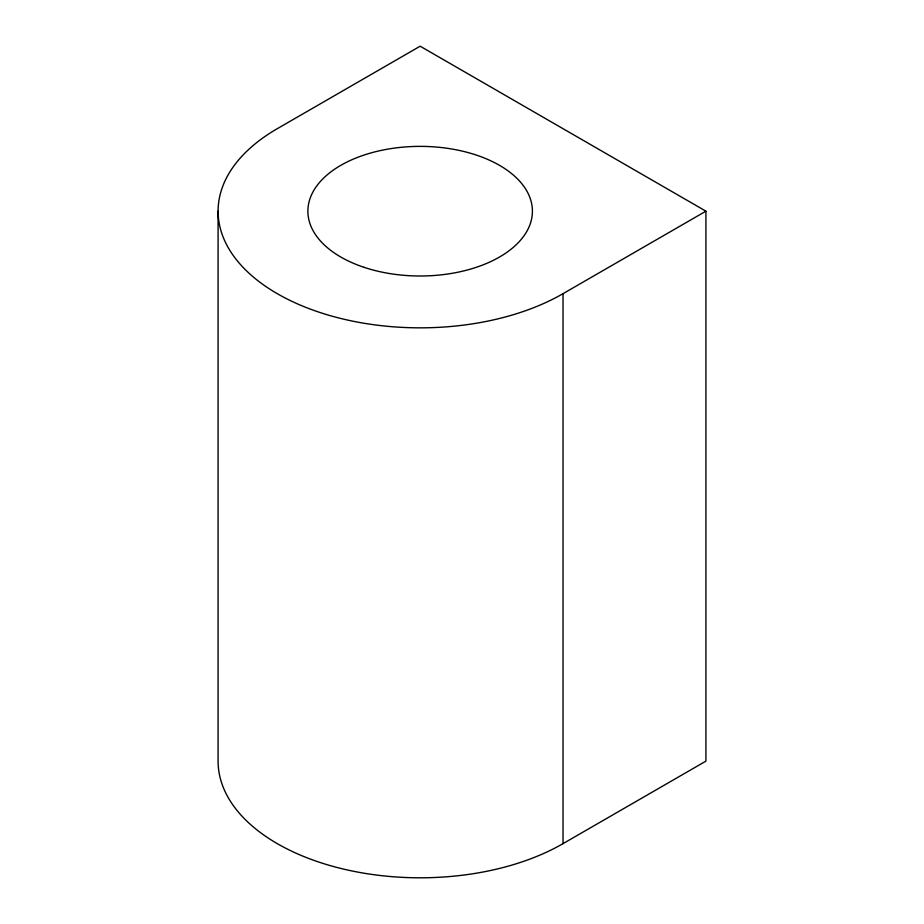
<?xml version="1.0" encoding="UTF-8"?>
<svg xmlns="http://www.w3.org/2000/svg" width="924" height="924" viewBox="0 0 924 924"><rect width="100%" height="100%" fill="white"/><g stroke="black" fill="none" stroke-linecap="round" stroke-linejoin="round"><path stroke-width="1.39" d="M705.913 211.18L420.154 46.2L277.269 128.69A202.067 116.667 0 0 0 277.269 293.67A202.067 116.667 0 0 0 563.028 293.67L705.913 211.18L705.913 761.133L563.028 843.635A202.067 116.667 0 0 1 342.827 868.918A202.067 116.667 0 0 1 218.087 761.133L218.087 211.18M563.028 293.67L563.028 843.635M364.021 267.313A112.254 64.807 0 0 0 532.409 211.18A112.254 64.807 0 0 0 364.021 155.059A112.254 64.807 0 0 0 364.021 267.313"/></g></svg>
